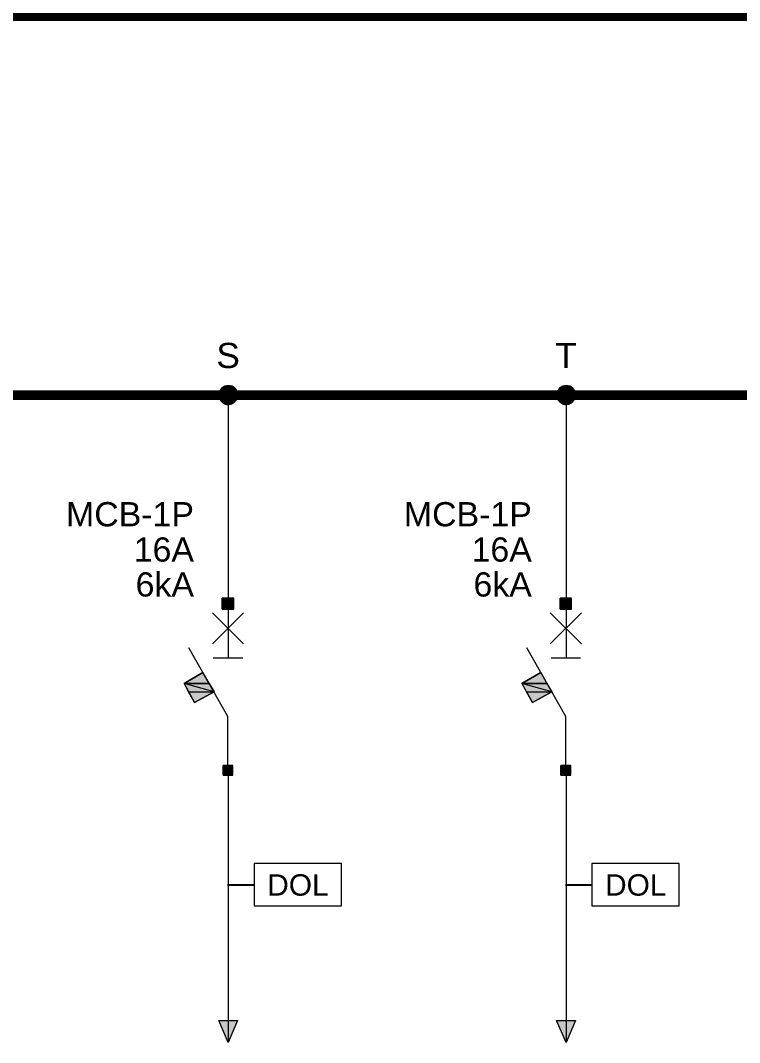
# Model space of a CAD drawing. Header units: millimetres. Extents: x -33055 to 42243, y -56860 to 24450.
# Drawn here: x -3305 to 4087, y -47086 to -36574 of the extents above; entities that cross this region are included whole.
import ezdxf
from ezdxf.enums import TextEntityAlignment as Align

# ---------------------------------------------------------------- set-up
doc = ezdxf.new("R2010")
doc.units = ezdxf.units.MM
for name, color, linetype in [('E-BUSBAR', 7, 'Continuous'), ('E-LEADER', 7, 'Continuous'), ('E-SLD', 7, 'Continuous'), ('E-TEXT', 7, 'Continuous')]:
    doc.layers.add(name, color=color, linetype=linetype)
doc.styles.add('ARIAL', font='arial.ttf')

msp = doc.modelspace()

# ---------------------------------------------------------------- hatches: boundary and pattern name
at = {"layer": 'E-SLD'}
h = msp.add_hatch(color=7, dxfattribs=at)
h.dxf.hatch_style = 1
h.paths.add_polyline_path([(-1102, -40363), (-1237, -40363), (-1098, -40372), (-1102, -40363)])
h.paths.add_polyline_path([(-1237, -40363), (-1098, -40372), (-1245, -40372), (-1237, -40363)])
h = msp.add_hatch(color=7, dxfattribs=at)
h.dxf.hatch_style = 1
h.paths.add_polyline_path([(-1110, -40355), (-1233, -40355), (-1102, -40363), (-1110, -40355)])
h.paths.add_polyline_path([(-1233, -40355), (-1102, -40363), (-1237, -40363), (-1233, -40355)])
h = msp.add_hatch(color=7, dxfattribs=at)
h.dxf.hatch_style = 1
h.paths.add_polyline_path([(-1115, -40351), (-1224, -40351), (-1110, -40355), (-1115, -40351)])
h.paths.add_polyline_path([(-1224, -40351), (-1110, -40355), (-1233, -40355), (-1224, -40351)])
h = msp.add_hatch(color=7, dxfattribs=at)
h.dxf.hatch_style = 1
h.paths.add_polyline_path([(-1123, -40346), (-1220, -40346), (-1115, -40351), (-1123, -40346)])
h.paths.add_polyline_path([(-1220, -40346), (-1115, -40351), (-1224, -40351), (-1220, -40346)])
h = msp.add_hatch(color=7, dxfattribs=at)
h.dxf.hatch_style = 1
h.paths.add_polyline_path([(-1131, -40342), (-1207, -40342), (-1123, -40346), (-1131, -40342)])
h.paths.add_polyline_path([(-1207, -40342), (-1123, -40346), (-1220, -40346), (-1207, -40342)])
h = msp.add_hatch(color=7, dxfattribs=at)
h.dxf.hatch_style = 1
h.paths.add_polyline_path([(-1140, -40338), (-1203, -40338), (-1131, -40342), (-1140, -40338)])
h.paths.add_polyline_path([(-1203, -40338), (-1131, -40342), (-1207, -40342), (-1203, -40338)])
h = msp.add_hatch(color=7, dxfattribs=at)
h.dxf.hatch_style = 1
h.paths.add_polyline_path([(-1148, -40338), (-1191, -40338), (-1140, -40338), (-1148, -40338)])
h.paths.add_polyline_path([(-1191, -40338), (-1140, -40338), (-1203, -40338), (-1191, -40338)])
h = msp.add_hatch(color=7, dxfattribs=at)
h.dxf.hatch_style = 1
h.paths.add_polyline_path([(-1161, -40334), (-1186, -40334), (-1148, -40338), (-1161, -40334)])
h.paths.add_polyline_path([(-1186, -40334), (-1148, -40338), (-1191, -40338), (-1186, -40334)])
h = msp.add_hatch(color=7, dxfattribs=at)
h.dxf.hatch_style = 1
h.paths.add_polyline_path([(-1165, -40334), (-1161, -40334), (-1186, -40334), (-1165, -40334)])
h = msp.add_hatch(color=7, dxfattribs=at)
h.dxf.hatch_style = 1
h.paths.add_polyline_path([(2371, -40363), (2236, -40363), (2375, -40372), (2371, -40363)])
h.paths.add_polyline_path([(2236, -40363), (2375, -40372), (2228, -40372), (2236, -40363)])
h = msp.add_hatch(color=7, dxfattribs=at)
h.dxf.hatch_style = 1
h.paths.add_polyline_path([(2363, -40355), (2240, -40355), (2371, -40363), (2363, -40355)])
h.paths.add_polyline_path([(2240, -40355), (2371, -40363), (2236, -40363), (2240, -40355)])
h = msp.add_hatch(color=7, dxfattribs=at)
h.dxf.hatch_style = 1
h.paths.add_polyline_path([(2358, -40351), (2249, -40351), (2363, -40355), (2358, -40351)])
h.paths.add_polyline_path([(2249, -40351), (2363, -40355), (2240, -40355), (2249, -40351)])
h = msp.add_hatch(color=7, dxfattribs=at)
h.dxf.hatch_style = 1
h.paths.add_polyline_path([(2350, -40346), (2253, -40346), (2358, -40351), (2350, -40346)])
h.paths.add_polyline_path([(2253, -40346), (2358, -40351), (2249, -40351), (2253, -40346)])
h = msp.add_hatch(color=7, dxfattribs=at)
h.dxf.hatch_style = 1
h.paths.add_polyline_path([(2342, -40342), (2266, -40342), (2350, -40346), (2342, -40342)])
h.paths.add_polyline_path([(2266, -40342), (2350, -40346), (2253, -40346), (2266, -40342)])
h = msp.add_hatch(color=7, dxfattribs=at)
h.dxf.hatch_style = 1
h.paths.add_polyline_path([(2333, -40338), (2270, -40338), (2342, -40342), (2333, -40338)])
h.paths.add_polyline_path([(2270, -40338), (2342, -40342), (2266, -40342), (2270, -40338)])
h = msp.add_hatch(color=7, dxfattribs=at)
h.dxf.hatch_style = 1
h.paths.add_polyline_path([(2325, -40338), (2282, -40338), (2333, -40338), (2325, -40338)])
h.paths.add_polyline_path([(2282, -40338), (2333, -40338), (2270, -40338), (2282, -40338)])
h = msp.add_hatch(color=7, dxfattribs=at)
h.dxf.hatch_style = 1
h.paths.add_polyline_path([(2312, -40334), (2287, -40334), (2325, -40338), (2312, -40334)])
h.paths.add_polyline_path([(2287, -40334), (2325, -40338), (2282, -40338), (2287, -40334)])
h = msp.add_hatch(color=7, dxfattribs=at)
h.dxf.hatch_style = 1
h.paths.add_polyline_path([(2308, -40334), (2312, -40334), (2287, -40334), (2308, -40334)])
h = msp.add_hatch(color=7, dxfattribs=at)
h.dxf.hatch_style = 1
h.paths.add_polyline_path([(-1077, -40410), (-1262, -40410), (-1077, -40418), (-1077, -40410)])
h.paths.add_polyline_path([(-1262, -40410), (-1077, -40418), (-1267, -40418), (-1262, -40410)])
h = msp.add_hatch(color=7, dxfattribs=at)
h.dxf.hatch_style = 1
h.paths.add_polyline_path([(-1077, -40418), (-1267, -40418), (-1077, -40427), (-1077, -40418)])
h.paths.add_polyline_path([(-1267, -40418), (-1077, -40427), (-1267, -40427), (-1267, -40418)])
h = msp.add_hatch(color=7, dxfattribs=at)
h.dxf.hatch_style = 1
h.paths.add_polyline_path([(-1077, -40427), (-1267, -40427), (-1077, -40439), (-1077, -40427)])
h.paths.add_polyline_path([(-1267, -40427), (-1077, -40439), (-1267, -40439), (-1267, -40427)])
h = msp.add_hatch(color=7, dxfattribs=at)
h.dxf.hatch_style = 1
h.paths.add_polyline_path([(-1077, -40439), (-1267, -40439), (-1077, -40448), (-1077, -40439)])
h.paths.add_polyline_path([(-1267, -40439), (-1077, -40448), (-1262, -40448), (-1267, -40439)])
h = msp.add_hatch(color=7, dxfattribs=at)
h.dxf.hatch_style = 1
h.paths.add_polyline_path([(-1081, -40393), (-1258, -40393), (-1081, -40401), (-1081, -40393)])
h.paths.add_polyline_path([(-1258, -40393), (-1081, -40401), (-1262, -40401), (-1258, -40393)])
h = msp.add_hatch(color=7, dxfattribs=at)
h.dxf.hatch_style = 1
h.paths.add_polyline_path([(-1081, -40401), (-1262, -40401), (-1077, -40410), (-1081, -40401)])
h.paths.add_polyline_path([(-1262, -40401), (-1077, -40410), (-1262, -40410), (-1262, -40401)])
h = msp.add_hatch(color=7, dxfattribs=at)
h.dxf.hatch_style = 1
h.paths.add_polyline_path([(-1077, -40448), (-1262, -40448), (-1081, -40456), (-1077, -40448)])
h.paths.add_polyline_path([(-1262, -40448), (-1081, -40456), (-1262, -40456), (-1262, -40448)])
h = msp.add_hatch(color=7, dxfattribs=at)
h.dxf.hatch_style = 1
h.paths.add_polyline_path([(-1081, -40456), (-1262, -40456), (-1081, -40465), (-1081, -40456)])
h.paths.add_polyline_path([(-1262, -40456), (-1081, -40465), (-1258, -40465), (-1262, -40456)])
h = msp.add_hatch(color=7, dxfattribs=at)
h.dxf.hatch_style = 1
h.paths.add_polyline_path([(-1085, -40384), (-1254, -40384), (-1081, -40393), (-1085, -40384)])
h.paths.add_polyline_path([(-1254, -40384), (-1081, -40393), (-1258, -40393), (-1254, -40384)])
h = msp.add_hatch(color=7, dxfattribs=at)
h.dxf.hatch_style = 1
h.paths.add_polyline_path([(-1081, -40465), (-1258, -40465), (-1085, -40473), (-1081, -40465)])
h.paths.add_polyline_path([(-1258, -40465), (-1085, -40473), (-1254, -40473), (-1258, -40465)])
h = msp.add_hatch(color=7, dxfattribs=at)
h.dxf.hatch_style = 1
h.paths.add_polyline_path([(-1089, -40376), (-1250, -40376), (-1085, -40384), (-1089, -40376)])
h.paths.add_polyline_path([(-1250, -40376), (-1085, -40384), (-1254, -40384), (-1250, -40376)])
h = msp.add_hatch(color=7, dxfattribs=at)
h.dxf.hatch_style = 1
h.paths.add_polyline_path([(-1098, -40372), (-1245, -40372), (-1089, -40376), (-1098, -40372)])
h.paths.add_polyline_path([(-1245, -40372), (-1089, -40376), (-1250, -40376), (-1245, -40372)])
h = msp.add_hatch(color=7, dxfattribs=at)
h.dxf.hatch_style = 1
h.paths.add_polyline_path([(2396, -40410), (2211, -40410), (2396, -40418), (2396, -40410)])
h.paths.add_polyline_path([(2211, -40410), (2396, -40418), (2206, -40418), (2211, -40410)])
h = msp.add_hatch(color=7, dxfattribs=at)
h.dxf.hatch_style = 1
h.paths.add_polyline_path([(2396, -40418), (2206, -40418), (2396, -40427), (2396, -40418)])
h.paths.add_polyline_path([(2206, -40418), (2396, -40427), (2206, -40427), (2206, -40418)])
h = msp.add_hatch(color=7, dxfattribs=at)
h.dxf.hatch_style = 1
h.paths.add_polyline_path([(2396, -40427), (2206, -40427), (2396, -40439), (2396, -40427)])
h.paths.add_polyline_path([(2206, -40427), (2396, -40439), (2206, -40439), (2206, -40427)])
h = msp.add_hatch(color=7, dxfattribs=at)
h.dxf.hatch_style = 1
h.paths.add_polyline_path([(2396, -40439), (2206, -40439), (2396, -40448), (2396, -40439)])
h.paths.add_polyline_path([(2206, -40439), (2396, -40448), (2211, -40448), (2206, -40439)])
h = msp.add_hatch(color=7, dxfattribs=at)
h.dxf.hatch_style = 1
h.paths.add_polyline_path([(2392, -40393), (2215, -40393), (2392, -40401), (2392, -40393)])
h.paths.add_polyline_path([(2215, -40393), (2392, -40401), (2211, -40401), (2215, -40393)])
h = msp.add_hatch(color=7, dxfattribs=at)
h.dxf.hatch_style = 1
h.paths.add_polyline_path([(2392, -40401), (2211, -40401), (2396, -40410), (2392, -40401)])
h.paths.add_polyline_path([(2211, -40401), (2396, -40410), (2211, -40410), (2211, -40401)])
h = msp.add_hatch(color=7, dxfattribs=at)
h.dxf.hatch_style = 1
h.paths.add_polyline_path([(2396, -40448), (2211, -40448), (2392, -40456), (2396, -40448)])
h.paths.add_polyline_path([(2211, -40448), (2392, -40456), (2211, -40456), (2211, -40448)])
h = msp.add_hatch(color=7, dxfattribs=at)
h.dxf.hatch_style = 1
h.paths.add_polyline_path([(2392, -40456), (2211, -40456), (2392, -40465), (2392, -40456)])
h.paths.add_polyline_path([(2211, -40456), (2392, -40465), (2215, -40465), (2211, -40456)])
h = msp.add_hatch(color=7, dxfattribs=at)
h.dxf.hatch_style = 1
h.paths.add_polyline_path([(2388, -40384), (2219, -40384), (2392, -40393), (2388, -40384)])
h.paths.add_polyline_path([(2219, -40384), (2392, -40393), (2215, -40393), (2219, -40384)])
h = msp.add_hatch(color=7, dxfattribs=at)
h.dxf.hatch_style = 1
h.paths.add_polyline_path([(2392, -40465), (2215, -40465), (2388, -40473), (2392, -40465)])
h.paths.add_polyline_path([(2215, -40465), (2388, -40473), (2219, -40473), (2215, -40465)])
h = msp.add_hatch(color=7, dxfattribs=at)
h.dxf.hatch_style = 1
h.paths.add_polyline_path([(2384, -40376), (2223, -40376), (2388, -40384), (2384, -40376)])
h.paths.add_polyline_path([(2223, -40376), (2388, -40384), (2219, -40384), (2223, -40376)])
h = msp.add_hatch(color=7, dxfattribs=at)
h.dxf.hatch_style = 1
h.paths.add_polyline_path([(2375, -40372), (2228, -40372), (2384, -40376), (2375, -40372)])
h.paths.add_polyline_path([(2228, -40372), (2384, -40376), (2223, -40376), (2228, -40372)])
h = msp.add_hatch(color=7, dxfattribs=at)
h.dxf.hatch_style = 1
h.paths.add_polyline_path([(-1085, -40473), (-1254, -40473), (-1089, -40481), (-1085, -40473)])
h.paths.add_polyline_path([(-1254, -40473), (-1089, -40481), (-1250, -40481), (-1254, -40473)])
h = msp.add_hatch(color=7, dxfattribs=at)
h.dxf.hatch_style = 1
h.paths.add_polyline_path([(-1089, -40481), (-1250, -40481), (-1098, -40486), (-1089, -40481)])
h.paths.add_polyline_path([(-1250, -40481), (-1098, -40486), (-1245, -40486), (-1250, -40481)])
h = msp.add_hatch(color=7, dxfattribs=at)
h.dxf.hatch_style = 1
h.paths.add_polyline_path([(-1098, -40486), (-1245, -40486), (-1102, -40494), (-1098, -40486)])
h.paths.add_polyline_path([(-1245, -40486), (-1102, -40494), (-1237, -40494), (-1245, -40486)])
h = msp.add_hatch(color=7, dxfattribs=at)
h.dxf.hatch_style = 1
h.paths.add_polyline_path([(-1102, -40494), (-1237, -40494), (-1110, -40498), (-1102, -40494)])
h.paths.add_polyline_path([(-1237, -40494), (-1110, -40498), (-1233, -40498), (-1237, -40494)])
h = msp.add_hatch(color=7, dxfattribs=at)
h.dxf.hatch_style = 1
h.paths.add_polyline_path([(-1110, -40498), (-1233, -40498), (-1115, -40507), (-1110, -40498)])
h.paths.add_polyline_path([(-1233, -40498), (-1115, -40507), (-1224, -40507), (-1233, -40498)])
h = msp.add_hatch(color=7, dxfattribs=at)
h.dxf.hatch_style = 1
h.paths.add_polyline_path([(-1115, -40507), (-1224, -40507), (-1123, -40511), (-1115, -40507)])
h.paths.add_polyline_path([(-1224, -40507), (-1123, -40511), (-1220, -40511), (-1224, -40507)])
h = msp.add_hatch(color=7, dxfattribs=at)
h.dxf.hatch_style = 1
h.paths.add_polyline_path([(-1123, -40511), (-1220, -40511), (-1131, -40515), (-1123, -40511)])
h.paths.add_polyline_path([(-1220, -40511), (-1131, -40515), (-1207, -40515), (-1220, -40511)])
h = msp.add_hatch(color=7, dxfattribs=at)
h.dxf.hatch_style = 1
h.paths.add_polyline_path([(-1131, -40515), (-1207, -40515), (-1140, -40519), (-1131, -40515)])
h.paths.add_polyline_path([(-1207, -40515), (-1140, -40519), (-1203, -40519), (-1207, -40515)])
h = msp.add_hatch(color=7, dxfattribs=at)
h.dxf.hatch_style = 1
h.paths.add_polyline_path([(-1140, -40519), (-1203, -40519), (-1148, -40519), (-1140, -40519)])
h.paths.add_polyline_path([(-1203, -40519), (-1148, -40519), (-1191, -40519), (-1203, -40519)])
h = msp.add_hatch(color=7, dxfattribs=at)
h.dxf.hatch_style = 1
h.paths.add_polyline_path([(-1191, -40519), (-1186, -40524), (-1161, -40524), (-1191, -40519)])
h.paths.add_polyline_path([(-1186, -40524), (-1161, -40524), (-1165, -40524), (-1186, -40524)])
h = msp.add_hatch(color=7, dxfattribs=at)
h.dxf.hatch_style = 1
h.paths.add_polyline_path([(-1191, -40519), (-1148, -40519), (-1161, -40524), (-1191, -40519)])
h = msp.add_hatch(color=7, dxfattribs=at)
h.dxf.hatch_style = 1
h.paths.add_polyline_path([(2388, -40473), (2219, -40473), (2384, -40481), (2388, -40473)])
h.paths.add_polyline_path([(2219, -40473), (2384, -40481), (2223, -40481), (2219, -40473)])
h = msp.add_hatch(color=7, dxfattribs=at)
h.dxf.hatch_style = 1
h.paths.add_polyline_path([(2384, -40481), (2223, -40481), (2375, -40486), (2384, -40481)])
h.paths.add_polyline_path([(2223, -40481), (2375, -40486), (2228, -40486), (2223, -40481)])
h = msp.add_hatch(color=7, dxfattribs=at)
h.dxf.hatch_style = 1
h.paths.add_polyline_path([(2375, -40486), (2228, -40486), (2371, -40494), (2375, -40486)])
h.paths.add_polyline_path([(2228, -40486), (2371, -40494), (2236, -40494), (2228, -40486)])
h = msp.add_hatch(color=7, dxfattribs=at)
h.dxf.hatch_style = 1
h.paths.add_polyline_path([(2371, -40494), (2236, -40494), (2363, -40498), (2371, -40494)])
h.paths.add_polyline_path([(2236, -40494), (2363, -40498), (2240, -40498), (2236, -40494)])
h = msp.add_hatch(color=7, dxfattribs=at)
h.dxf.hatch_style = 1
h.paths.add_polyline_path([(2363, -40498), (2240, -40498), (2358, -40507), (2363, -40498)])
h.paths.add_polyline_path([(2240, -40498), (2358, -40507), (2249, -40507), (2240, -40498)])
h = msp.add_hatch(color=7, dxfattribs=at)
h.dxf.hatch_style = 1
h.paths.add_polyline_path([(2358, -40507), (2249, -40507), (2350, -40511), (2358, -40507)])
h.paths.add_polyline_path([(2249, -40507), (2350, -40511), (2253, -40511), (2249, -40507)])
h = msp.add_hatch(color=7, dxfattribs=at)
h.dxf.hatch_style = 1
h.paths.add_polyline_path([(2350, -40511), (2253, -40511), (2342, -40515), (2350, -40511)])
h.paths.add_polyline_path([(2253, -40511), (2342, -40515), (2266, -40515), (2253, -40511)])
h = msp.add_hatch(color=7, dxfattribs=at)
h.dxf.hatch_style = 1
h.paths.add_polyline_path([(2342, -40515), (2266, -40515), (2333, -40519), (2342, -40515)])
h.paths.add_polyline_path([(2266, -40515), (2333, -40519), (2270, -40519), (2266, -40515)])
h = msp.add_hatch(color=7, dxfattribs=at)
h.dxf.hatch_style = 1
h.paths.add_polyline_path([(2333, -40519), (2270, -40519), (2325, -40519), (2333, -40519)])
h.paths.add_polyline_path([(2270, -40519), (2325, -40519), (2282, -40519), (2270, -40519)])
h = msp.add_hatch(color=7, dxfattribs=at)
h.dxf.hatch_style = 1
h.paths.add_polyline_path([(2282, -40519), (2287, -40524), (2312, -40524), (2282, -40519)])
h.paths.add_polyline_path([(2287, -40524), (2312, -40524), (2308, -40524), (2287, -40524)])
h = msp.add_hatch(color=7, dxfattribs=at)
h.dxf.hatch_style = 1
h.paths.add_polyline_path([(2282, -40519), (2325, -40519), (2312, -40524), (2282, -40519)])
h = msp.add_hatch(color=7, dxfattribs=at)
h.dxf.hatch_style = 1
h.paths.add_polyline_path([(-1112, -42516), (-1231, -42516), (-1112, -42630), (-1112, -42516)])
h.paths.add_polyline_path([(-1231, -42516), (-1112, -42630), (-1231, -42630), (-1231, -42516)])
h = msp.add_hatch(color=7, dxfattribs=at)
h.dxf.hatch_style = 1
h.paths.add_polyline_path([(2361, -42516), (2242, -42516), (2361, -42630), (2361, -42516)])
h.paths.add_polyline_path([(2242, -42516), (2361, -42630), (2242, -42630), (2242, -42516)])
h = msp.add_hatch(color=7, dxfattribs=at)
h.dxf.hatch_style = 1
h.paths.add_polyline_path([(-1429, -43280), (-1366, -43394), (-1623, -43394), (-1429, -43280)])
h = msp.add_hatch(color=7, dxfattribs=at)
h.dxf.hatch_style = 1
h.paths.add_polyline_path([(2044, -43280), (2107, -43394), (1850, -43394), (2044, -43280)])
h = msp.add_hatch(color=7, dxfattribs=at)
h.dxf.hatch_style = 1
h.paths.add_polyline_path([(-1623, -43394), (-1577, -43479), (-1315, -43479), (-1623, -43394)])
h.paths.add_polyline_path([(-1577, -43479), (-1315, -43479), (-1514, -43589), (-1577, -43479)])
h = msp.add_hatch(color=7, dxfattribs=at)
h.dxf.hatch_style = 1
h.paths.add_polyline_path([(-1623, -43394), (-1366, -43394), (-1315, -43479), (-1623, -43394)])
h = msp.add_hatch(color=7, dxfattribs=at)
h.dxf.hatch_style = 1
h.paths.add_polyline_path([(1850, -43394), (1896, -43479), (2158, -43479), (1850, -43394)])
h.paths.add_polyline_path([(1896, -43479), (2158, -43479), (1959, -43589), (1896, -43479)])
h = msp.add_hatch(color=7, dxfattribs=at)
h.dxf.hatch_style = 1
h.paths.add_polyline_path([(1850, -43394), (2107, -43394), (2158, -43479), (1850, -43394)])
h = msp.add_hatch(color=7, dxfattribs=at)
h.dxf.hatch_style = 1
h.paths.add_polyline_path([(-1121, -44235), (-1222, -44235), (-1121, -44336), (-1121, -44235)])
h.paths.add_polyline_path([(-1222, -44235), (-1121, -44336), (-1222, -44336), (-1222, -44235)])
h = msp.add_hatch(color=7, dxfattribs=at)
h.dxf.hatch_style = 1
h.paths.add_polyline_path([(2352, -44235), (2251, -44235), (2352, -44336), (2352, -44235)])
h.paths.add_polyline_path([(2251, -44235), (2352, -44336), (2251, -44336), (2251, -44235)])
h = msp.add_hatch(color=7, dxfattribs=at)
h.dxf.hatch_style = 1
h.paths.add_polyline_path([(-1267, -46858), (-1072, -46858), (-1169, -47086), (-1267, -46858)])
h = msp.add_hatch(color=7, dxfattribs=at)
h.dxf.hatch_style = 1
h.paths.add_polyline_path([(2206, -46858), (2401, -46858), (2304, -47086), (2206, -46858)])

# ---------------------------------------------------------------- linework, layer by layer
at = {"layer": 'E-BUSBAR', "const_width": 100}
for points in [[(35929, -21994), (35929, -36531), (-25829, -36531), (-25829, -40428)], [(-25829, -40428), (34952, -40428)]]:
    msp.add_lwpolyline(points, dxfattribs=at)
at = {"layer": 'E-LEADER', "color": 253, "lineweight": 25, "true_color": 0x999999}
for p, q in [((-1175, -45465), (-904, -45465)), ((2298, -45465), (2569, -45465))]:
    msp.add_line(p, q, dxfattribs=at)
at = {"layer": 'E-SLD', "color": 7, "lineweight": 0}
for p, q in [((-1169, -40427), (-1169, -43125)), ((2304, -40427), (2304, -43125)), ((-1332, -42668), (-1011, -42985)), ((-1011, -42668), (-1332, -42985)), ((2141, -42668), (2462, -42985)), ((2462, -42668), (2141, -42985)), ((-1324, -43128), (-1020, -43128)), ((2149, -43128), (2453, -43128)), ((-1169, -44333), (-1169, -47086)), ((2304, -44333), (2304, -47086))]:
    msp.add_line(p, q, dxfattribs=at)
for points in [[(-1072, -40424), (-1074, -40405), (-1080, -40387), (-1089, -40371), (-1100, -40357), (-1114, -40346), (-1130, -40337), (-1148, -40331), (-1167, -40329), (-1186, -40331), (-1204, -40337), (-1220, -40346), (-1235, -40357), (-1246, -40371), (-1255, -40387), (-1260, -40405), (-1262, -40424), (-1260, -40444), (-1255, -40461), (-1246, -40478), (-1235, -40492), (-1220, -40503), (-1204, -40512), (-1186, -40518), (-1167, -40519), (-1148, -40518), (-1130, -40512), (-1114, -40503), (-1100, -40492), (-1089, -40478), (-1080, -40461), (-1074, -40444), (-1072, -40424)], [(-1237, -40363), (-1098, -40372), (-1245, -40372), (-1237, -40363)], [(-1233, -40355), (-1102, -40363), (-1237, -40363), (-1233, -40355)], [(-1102, -40363), (-1237, -40363), (-1098, -40372), (-1102, -40363)], [(-1224, -40351), (-1110, -40355), (-1233, -40355), (-1224, -40351)], [(-1110, -40355), (-1233, -40355), (-1102, -40363), (-1110, -40355)], [(-1220, -40346), (-1115, -40351), (-1224, -40351), (-1220, -40346)], [(-1115, -40351), (-1224, -40351), (-1110, -40355), (-1115, -40351)], [(-1207, -40342), (-1123, -40346), (-1220, -40346), (-1207, -40342)], [(-1123, -40346), (-1220, -40346), (-1115, -40351), (-1123, -40346)], [(-1203, -40338), (-1131, -40342), (-1207, -40342), (-1203, -40338)], [(-1131, -40342), (-1207, -40342), (-1123, -40346), (-1131, -40342)], [(-1191, -40338), (-1140, -40338), (-1203, -40338), (-1191, -40338)], [(-1140, -40338), (-1203, -40338), (-1131, -40342), (-1140, -40338)], [(-1186, -40334), (-1148, -40338), (-1191, -40338), (-1186, -40334)], [(-1148, -40338), (-1191, -40338), (-1140, -40338), (-1148, -40338)], [(-1165, -40334), (-1161, -40334), (-1186, -40334), (-1165, -40334)], [(-1161, -40334), (-1186, -40334), (-1148, -40338), (-1161, -40334)], [(2401, -40424), (2399, -40405), (2393, -40387), (2384, -40371), (2373, -40357), (2359, -40346), (2343, -40337), (2325, -40331), (2306, -40329), (2287, -40331), (2269, -40337), (2253, -40346), (2238, -40357), (2227, -40371), (2218, -40387), (2213, -40405), (2211, -40424), (2213, -40444), (2218, -40461), (2227, -40478), (2238, -40492), (2253, -40503), (2269, -40512), (2287, -40518), (2306, -40519), (2325, -40518), (2343, -40512), (2359, -40503), (2373, -40492), (2384, -40478), (2393, -40461), (2399, -40444), (2401, -40424)], [(2236, -40363), (2375, -40372), (2228, -40372), (2236, -40363)], [(2240, -40355), (2371, -40363), (2236, -40363), (2240, -40355)], [(2371, -40363), (2236, -40363), (2375, -40372), (2371, -40363)], [(2249, -40351), (2363, -40355), (2240, -40355), (2249, -40351)], [(2363, -40355), (2240, -40355), (2371, -40363), (2363, -40355)], [(2253, -40346), (2358, -40351), (2249, -40351), (2253, -40346)], [(2358, -40351), (2249, -40351), (2363, -40355), (2358, -40351)], [(2266, -40342), (2350, -40346), (2253, -40346), (2266, -40342)], [(2350, -40346), (2253, -40346), (2358, -40351), (2350, -40346)], [(2270, -40338), (2342, -40342), (2266, -40342), (2270, -40338)], [(2342, -40342), (2266, -40342), (2350, -40346), (2342, -40342)], [(2282, -40338), (2333, -40338), (2270, -40338), (2282, -40338)], [(2333, -40338), (2270, -40338), (2342, -40342), (2333, -40338)], [(2287, -40334), (2325, -40338), (2282, -40338), (2287, -40334)], [(2325, -40338), (2282, -40338), (2333, -40338), (2325, -40338)], [(2308, -40334), (2312, -40334), (2287, -40334), (2308, -40334)], [(2312, -40334), (2287, -40334), (2325, -40338), (2312, -40334)], [(-1262, -40410), (-1077, -40418), (-1267, -40418), (-1262, -40410)], [(-1077, -40418), (-1267, -40418), (-1077, -40427), (-1077, -40418)], [(-1267, -40418), (-1077, -40427), (-1267, -40427), (-1267, -40418)], [(-1077, -40427), (-1267, -40427), (-1077, -40439), (-1077, -40427)], [(-1267, -40427), (-1077, -40439), (-1267, -40439), (-1267, -40427)], [(-1077, -40439), (-1267, -40439), (-1077, -40448), (-1077, -40439)], [(-1267, -40439), (-1077, -40448), (-1262, -40448), (-1267, -40439)], [(-1258, -40393), (-1081, -40401), (-1262, -40401), (-1258, -40393)], [(-1081, -40401), (-1262, -40401), (-1077, -40410), (-1081, -40401)], [(-1262, -40401), (-1077, -40410), (-1262, -40410), (-1262, -40401)], [(-1077, -40410), (-1262, -40410), (-1077, -40418), (-1077, -40410)], [(-1077, -40448), (-1262, -40448), (-1081, -40456), (-1077, -40448)], [(-1262, -40448), (-1081, -40456), (-1262, -40456), (-1262, -40448)], [(-1081, -40456), (-1262, -40456), (-1081, -40465), (-1081, -40456)], [(-1262, -40456), (-1081, -40465), (-1258, -40465), (-1262, -40456)], [(-1254, -40384), (-1081, -40393), (-1258, -40393), (-1254, -40384)], [(-1081, -40393), (-1258, -40393), (-1081, -40401), (-1081, -40393)], [(-1081, -40465), (-1258, -40465), (-1085, -40473), (-1081, -40465)], [(-1258, -40465), (-1085, -40473), (-1254, -40473), (-1258, -40465)], [(-1250, -40376), (-1085, -40384), (-1254, -40384), (-1250, -40376)], [(-1085, -40384), (-1254, -40384), (-1081, -40393), (-1085, -40384)], [(-1245, -40372), (-1089, -40376), (-1250, -40376), (-1245, -40372)], [(-1089, -40376), (-1250, -40376), (-1085, -40384), (-1089, -40376)], [(-1098, -40372), (-1245, -40372), (-1089, -40376), (-1098, -40372)], [(2211, -40410), (2396, -40418), (2206, -40418), (2211, -40410)], [(2396, -40418), (2206, -40418), (2396, -40427), (2396, -40418)], [(2206, -40418), (2396, -40427), (2206, -40427), (2206, -40418)], [(2396, -40427), (2206, -40427), (2396, -40439), (2396, -40427)], [(2206, -40427), (2396, -40439), (2206, -40439), (2206, -40427)], [(2396, -40439), (2206, -40439), (2396, -40448), (2396, -40439)], [(2206, -40439), (2396, -40448), (2211, -40448), (2206, -40439)], [(2215, -40393), (2392, -40401), (2211, -40401), (2215, -40393)], [(2392, -40401), (2211, -40401), (2396, -40410), (2392, -40401)], [(2211, -40401), (2396, -40410), (2211, -40410), (2211, -40401)], [(2396, -40410), (2211, -40410), (2396, -40418), (2396, -40410)], [(2396, -40448), (2211, -40448), (2392, -40456), (2396, -40448)], [(2211, -40448), (2392, -40456), (2211, -40456), (2211, -40448)], [(2392, -40456), (2211, -40456), (2392, -40465), (2392, -40456)], [(2211, -40456), (2392, -40465), (2215, -40465), (2211, -40456)], [(2219, -40384), (2392, -40393), (2215, -40393), (2219, -40384)], [(2392, -40393), (2215, -40393), (2392, -40401), (2392, -40393)], [(2392, -40465), (2215, -40465), (2388, -40473), (2392, -40465)], [(2215, -40465), (2388, -40473), (2219, -40473), (2215, -40465)], [(2223, -40376), (2388, -40384), (2219, -40384), (2223, -40376)], [(2388, -40384), (2219, -40384), (2392, -40393), (2388, -40384)], [(2228, -40372), (2384, -40376), (2223, -40376), (2228, -40372)], [(2384, -40376), (2223, -40376), (2388, -40384), (2384, -40376)], [(2375, -40372), (2228, -40372), (2384, -40376), (2375, -40372)], [(-1085, -40473), (-1254, -40473), (-1089, -40481), (-1085, -40473)], [(-1254, -40473), (-1089, -40481), (-1250, -40481), (-1254, -40473)], [(-1089, -40481), (-1250, -40481), (-1098, -40486), (-1089, -40481)], [(-1250, -40481), (-1098, -40486), (-1245, -40486), (-1250, -40481)], [(-1098, -40486), (-1245, -40486), (-1102, -40494), (-1098, -40486)], [(-1245, -40486), (-1102, -40494), (-1237, -40494), (-1245, -40486)], [(-1102, -40494), (-1237, -40494), (-1110, -40498), (-1102, -40494)], [(-1237, -40494), (-1110, -40498), (-1233, -40498), (-1237, -40494)], [(-1110, -40498), (-1233, -40498), (-1115, -40507), (-1110, -40498)], [(-1233, -40498), (-1115, -40507), (-1224, -40507), (-1233, -40498)], [(-1115, -40507), (-1224, -40507), (-1123, -40511), (-1115, -40507)], [(-1224, -40507), (-1123, -40511), (-1220, -40511), (-1224, -40507)], [(-1123, -40511), (-1220, -40511), (-1131, -40515), (-1123, -40511)], [(-1220, -40511), (-1131, -40515), (-1207, -40515), (-1220, -40511)], [(-1131, -40515), (-1207, -40515), (-1140, -40519), (-1131, -40515)], [(-1207, -40515), (-1140, -40519), (-1203, -40519), (-1207, -40515)], [(-1140, -40519), (-1203, -40519), (-1148, -40519), (-1140, -40519)], [(-1203, -40519), (-1148, -40519), (-1191, -40519), (-1203, -40519)], [(-1191, -40519), (-1186, -40524), (-1161, -40524), (-1191, -40519)], [(-1191, -40519), (-1148, -40519), (-1161, -40524), (-1191, -40519)], [(-1186, -40524), (-1161, -40524), (-1165, -40524), (-1186, -40524)], [(2388, -40473), (2219, -40473), (2384, -40481), (2388, -40473)], [(2219, -40473), (2384, -40481), (2223, -40481), (2219, -40473)], [(2384, -40481), (2223, -40481), (2375, -40486), (2384, -40481)], [(2223, -40481), (2375, -40486), (2228, -40486), (2223, -40481)], [(2375, -40486), (2228, -40486), (2371, -40494), (2375, -40486)], [(2228, -40486), (2371, -40494), (2236, -40494), (2228, -40486)], [(2371, -40494), (2236, -40494), (2363, -40498), (2371, -40494)], [(2236, -40494), (2363, -40498), (2240, -40498), (2236, -40494)], [(2363, -40498), (2240, -40498), (2358, -40507), (2363, -40498)], [(2240, -40498), (2358, -40507), (2249, -40507), (2240, -40498)], [(2358, -40507), (2249, -40507), (2350, -40511), (2358, -40507)], [(2249, -40507), (2350, -40511), (2253, -40511), (2249, -40507)], [(2350, -40511), (2253, -40511), (2342, -40515), (2350, -40511)], [(2253, -40511), (2342, -40515), (2266, -40515), (2253, -40511)], [(2342, -40515), (2266, -40515), (2333, -40519), (2342, -40515)], [(2266, -40515), (2333, -40519), (2270, -40519), (2266, -40515)], [(2333, -40519), (2270, -40519), (2325, -40519), (2333, -40519)], [(2270, -40519), (2325, -40519), (2282, -40519), (2270, -40519)], [(2282, -40519), (2287, -40524), (2312, -40524), (2282, -40519)], [(2282, -40519), (2325, -40519), (2312, -40524), (2282, -40519)], [(2287, -40524), (2312, -40524), (2308, -40524), (2287, -40524)], [(-1231, -42516), (-1231, -42630), (-1112, -42630), (-1112, -42516), (-1231, -42516)], [(-1231, -42516), (-1231, -42630), (-1112, -42630), (-1112, -42516), (-1231, -42516)], [(-1112, -42516), (-1231, -42516), (-1112, -42630), (-1112, -42516)], [(-1231, -42516), (-1112, -42630), (-1231, -42630), (-1231, -42516)], [(2242, -42516), (2242, -42630), (2361, -42630), (2361, -42516), (2242, -42516)], [(2242, -42516), (2242, -42630), (2361, -42630), (2361, -42516), (2242, -42516)], [(2361, -42516), (2242, -42516), (2361, -42630), (2361, -42516)], [(2242, -42516), (2361, -42630), (2242, -42630), (2242, -42516)], [(-1172, -44235), (-1172, -43732), (-1573, -43027)], [(2301, -44235), (2301, -43732), (1900, -43027)], [(-1514, -43589), (-1315, -43479), (-1429, -43280), (-1623, -43394), (-1514, -43589)], [(-1429, -43280), (-1366, -43394), (-1623, -43394), (-1429, -43280)], [(1959, -43589), (2158, -43479), (2044, -43280), (1850, -43394), (1959, -43589)], [(2044, -43280), (2107, -43394), (1850, -43394), (2044, -43280)], [(-1623, -43394), (-1577, -43479), (-1315, -43479), (-1623, -43394)], [(-1623, -43394), (-1366, -43394), (-1315, -43479), (-1623, -43394)], [(1850, -43394), (1896, -43479), (2158, -43479), (1850, -43394)], [(1850, -43394), (2107, -43394), (2158, -43479), (1850, -43394)], [(-1577, -43479), (-1315, -43479), (-1514, -43589), (-1577, -43479)], [(1896, -43479), (2158, -43479), (1959, -43589), (1896, -43479)], [(-1222, -44235), (-1222, -44336), (-1121, -44336), (-1121, -44235), (-1222, -44235)], [(-1121, -44235), (-1222, -44235), (-1121, -44336), (-1121, -44235)], [(-1222, -44235), (-1121, -44336), (-1222, -44336), (-1222, -44235)], [(2251, -44235), (2251, -44336), (2352, -44336), (2352, -44235), (2251, -44235)], [(2352, -44235), (2251, -44235), (2352, -44336), (2352, -44235)], [(2251, -44235), (2352, -44336), (2251, -44336), (2251, -44235)], [(-904, -45245), (-904, -45681), (-6, -45681), (-6, -45245), (-904, -45245)], [(2569, -45245), (2569, -45681), (3467, -45681), (3467, -45245), (2569, -45245)], [(-1169, -47086), (-1267, -46858), (-1072, -46858), (-1169, -47086)], [(-1267, -46858), (-1072, -46858), (-1169, -47086), (-1267, -46858)], [(2304, -47086), (2206, -46858), (2401, -46858), (2304, -47086)], [(2206, -46858), (2401, -46858), (2304, -47086), (2206, -46858)]]:
    msp.add_lwpolyline(points, dxfattribs=at)

# ---------------------------------------------------------------- texts
at = {"layer": 'E-TEXT', "color": 7, "style": 'ARIAL'}
for s, p in [('S', (-1170, -40149)), ('T', (2303, -40149))]:
    msp.add_text(s, height=259, dxfattribs=at).set_placement(p, align=Align.CENTER)
for s, p in [('MCB-1P', (-1521, -41777)), ('MCB-1P', (1952, -41777)), ('16A', (-1521, -42140)), ('16A', (1952, -42140)), ('6kA', (-1521, -42499)), ('6kA', (1952, -42499))]:
    msp.add_text(s, height=249.2, dxfattribs=at).set_placement(p, align=Align.RIGHT)
for p in [(-768, -45575), (2705, -45575)]:
    msp.add_text('DOL', height=219.7, dxfattribs=at).set_placement(p)

doc.saveas('drawing.dxf')
